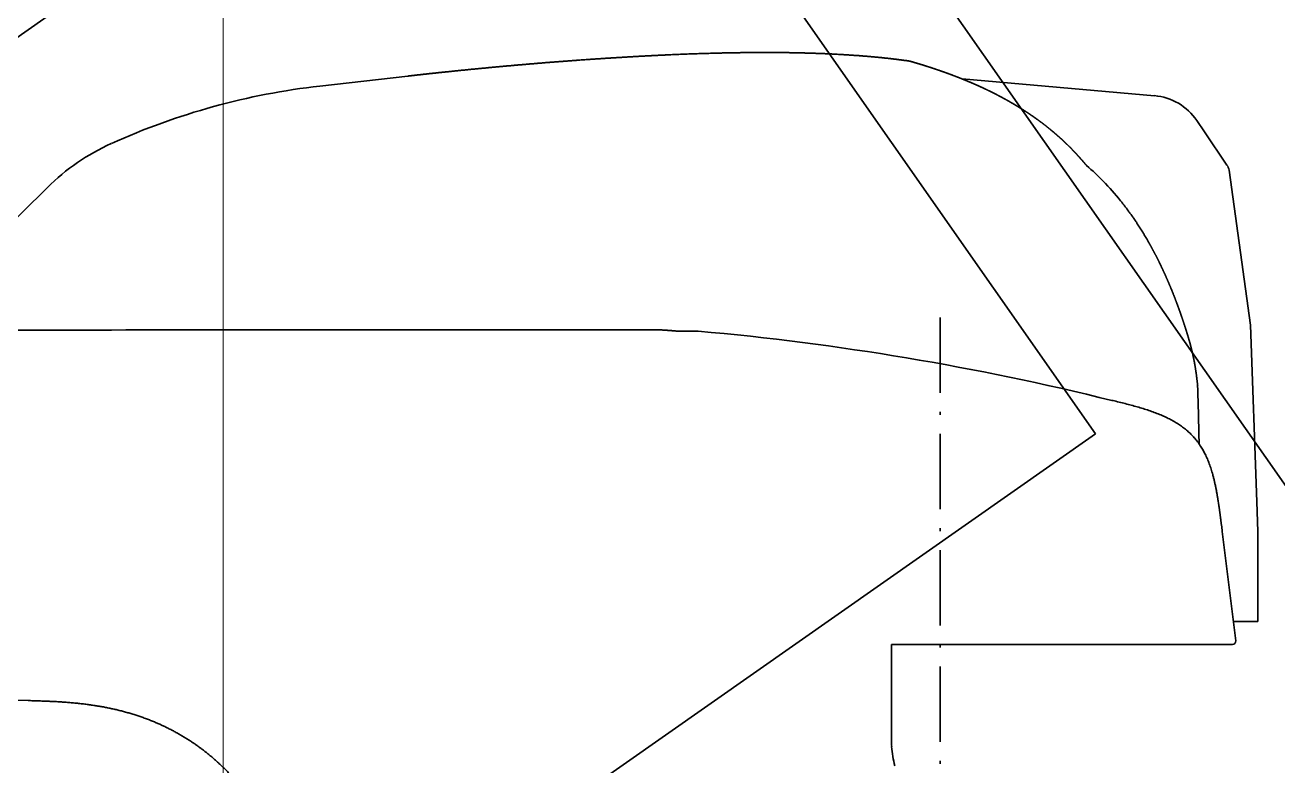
# Model space of a CAD drawing. Header units: millimetres. Extents: x 120 to 10915, y 515 to 8014.
# Drawn here: x 2454.5 to 2653.7, y 3370.7 to 3488.5 of the extents above; entities that cross this region are included whole.
import ezdxf

# ---------------------------------------------------------------- set-up
doc = ezdxf.new("R2010")
doc.units = ezdxf.units.MM
doc.linetypes.add('DASHDOT', pattern=[18.5, 12, -3, 0.5, -3])
doc.layers.get('0').update_dxf_attribs({"lineweight": 13})
for name, color, linetype, lineweight in [('201_Dimensions', 7, 'Continuous', 13), ('202_Information', 7, 'Continuous', 13), ('206_Cab_side_and_top_view', 7, 'Continuous', 13)]:
    doc.layers.add(name, color=color, linetype=linetype, lineweight=lineweight)

# ---------------------------------------------------------------- blocks, each defined once
blk = doc.blocks.new('PREL')
at = {"layer": '202_Information', "color": 1, "lineweight": 35}
for p, q in [((2555.038427, 1387.813899), (3415.403081, 159.085832)), ((1842.376148, 888.802399), (2538.655386, 1376.34237)), ((2538.655386, 1376.34237), (2624.691851, 1253.469564)), ((2051.28542, 851.966058), (2624.691851, 1253.469564))]:
    blk.add_line(p, q, dxfattribs=at)
blk = doc.blocks.new('2647074_1')
at = {"layer": '201_Dimensions', "color": 2, "linetype": 'DASHDOT', "lineweight": 35}
blk.add_line((2600, 150), (2600, 1275), dxfattribs=at)
blk = doc.blocks.new('2409089_1')
at = {"layer": '206_Cab_side_and_top_view', "color": 3, "lineweight": 35}
blk.add_line((2434.6, 1211.65), (2454.99, 1211.07), dxfattribs=at)
blk.add_open_spline([(2454.99, 1211.07), (2458.12, 1210.98), (2461.26, 1210.89), (2464.4, 1210.61), (2469.88, 1209.65), (2475.11, 1207.78), (2477.31, 1206.77), (2481.6, 1204.35), (2485.41, 1201.2), (2487.2, 1199.41), (2490.41, 1195.59), (2492.96, 1191.3), (2494.05, 1189.09), (2495, 1186.81), (2495.85, 1184.5)], degree=5, knots=[0, 0, 0, 0, 0, 0, 15.677911, 15.677911, 15.677911, 27.686838, 27.686838, 27.686838, 40.269464, 40.269464, 40.269464, 52.568408, 52.568408, 52.568408, 52.568408, 52.568408, 52.568408], dxfattribs=at)
blk = doc.blocks.new('2470071')
at = {"layer": '206_Cab_side_and_top_view', "color": 3, "lineweight": 35}
for p, q in [((2644.83, 1237.97), (2646.97, 1220.56)), ((2592.23, 1220), (2592.23, 1214.88)), ((2592.23, 1220), (2640.43, 1220)), ((2640.44, 1220), (2642.94, 1220)), ((2643.27, 1220), (2642.94, 1220)), ((2643.28, 1220), (2645.8, 1220)), ((2645.8, 1220), (2646.47, 1220)), ((2592.23, 1214.88), (2592.23, 1213.95)), ((2592.23, 1204.68), (2592.23, 1213.95))]:
    blk.add_line(p, q, dxfattribs=at)
for points in [[(2459.09, 1269.98, 0.000049), (2402.97, 1269.95)], [(2532.19, 1270.02, 0.000035), (2459.09, 1269.99)], [(2532.19, 1270.02, 0.000268), (2554.64, 1270.03)]]:
    blk.add_lwpolyline(points, format="xyb", dxfattribs=at)
for centre, radius, start, end in [((2523.06, 838.58), 432.94, 76.071, 84.9051), ((2626.55, 1253.16), 5.68, 78.493, 82.5861), ((2611.05, 1233.92), 34.03, 6.8243, 8.5191), ((2646.47, 1220.5), 0.5, 270.0001, 6.9959), ((2607.24, 1204.68), 15, 180.0037, 183.5568), ((2607.24, 1204.68), 15.01, 183.5582, 195.48)]:
    blk.add_arc(centre, radius, start, end, dxfattribs=at)
for points, degree, knots in [([(2558.09, 1269.82), (2557.58, 1269.87), (2557.08, 1269.91), (2556.56, 1269.95), (2555.87, 1270), (2555.18, 1270.02), (2555, 1270.03), (2554.82, 1270.03), (2554.64, 1270.03)], 5, [0, 0, 0, 0, 0, 0, 2.561722, 2.561722, 2.561722, 3.479973, 3.479973, 3.479973, 3.479973, 3.479973, 3.479973]), ([(2558.09, 1269.82), (2558.46, 1269.82), (2558.82, 1269.82), (2559.15, 1269.82), (2559.63, 1269.82), (2560.04, 1269.82), (2560.19, 1269.82), (2560.33, 1269.82), (2560.46, 1269.82), (2560.47, 1269.82), (2560.72, 1269.82), (2560.94, 1269.82), (2561.11, 1269.82), (2561.29, 1269.82), (2561.43, 1269.81), (2561.46, 1269.81), (2561.49, 1269.81), (2561.51, 1269.81)], 5, [0, 0, 0, 0, 0, 0, 6.480808, 6.480808, 6.480808, 10.437881, 10.437881, 10.437881, 10.700868, 10.700868, 10.700868, 19.050655, 19.050655, 19.050655, 21.077985, 21.077985, 21.077985, 21.077985, 21.077985, 21.077985]), ([(2644.22, 1242.54), (2644.21, 1242.65), (2644.17, 1242.85), (2644.13, 1243.13), (2644.09, 1243.38), (2644.04, 1243.64), (2644, 1243.88), (2643.96, 1244.13), (2643.91, 1244.37), (2643.87, 1244.61), (2643.82, 1244.86), (2643.76, 1245.13), (2643.7, 1245.4), (2643.64, 1245.68), (2643.58, 1245.95), (2643.52, 1246.21), (2643.45, 1246.47), (2643.39, 1246.73), (2643.3, 1247.05), (2643.19, 1247.43), (2643.06, 1247.86), (2642.92, 1248.29), (2642.77, 1248.7), (2642.62, 1249.1), (2642.46, 1249.5), (2642.29, 1249.88), (2642.11, 1250.24), (2641.94, 1250.58), (2641.77, 1250.89), (2641.59, 1251.2), (2641.38, 1251.53), (2641.16, 1251.86), (2640.91, 1252.21), (2640.65, 1252.55), (2640.3, 1252.96), (2639.85, 1253.44), (2639.28, 1253.96), (2638.67, 1254.46), (2638.13, 1254.84), (2637.69, 1255.14), (2637.34, 1255.35), (2636.98, 1255.55), (2636.62, 1255.75), (2636.24, 1255.94), (2635.85, 1256.13), (2635.46, 1256.31), (2634.92, 1256.54), (2634.22, 1256.82), (2633.36, 1257.13), (2632.46, 1257.43), (2631.54, 1257.71), (2630.6, 1257.97), (2629.64, 1258.23), (2628.67, 1258.48), (2628.01, 1258.64), (2627.68, 1258.72)], 3, [0, 0, 0, 0, 0.342827, 0.60261, 0.859624, 1.113871, 1.365357, 1.614093, 1.860095, 2.103383, 2.343981, 2.630178, 2.913182, 3.193019, 3.469718, 3.743315, 4.013848, 4.281363, 4.545908, 5.006391, 5.459267, 5.90476, 6.343143, 6.774729, 7.199879, 7.618993, 8.032512, 8.397253, 8.758535, 9.116716, 9.47217, 9.902608, 10.330364, 10.756204, 11.180914, 11.950777, 12.724409, 13.506231, 14.300301, 14.703282, 15.110606, 15.522622, 15.939638, 16.361916, 16.789676, 17.223091, 17.662291, 18.557584, 19.476467, 20.418427, 21.382309, 22.358067, 23.351385, 24.359385, 25.37869, 25.37869, 25.37869, 25.37869])]:
    blk.add_open_spline(points, degree=degree, knots=knots, dxfattribs=at)
blk.add_open_spline([(2644.7, 1238.96), (2644.61, 1239.68), (2644.52, 1240.39), (2644.43, 1241.11), (2644.33, 1241.82), (2644.22, 1242.54)], degree=5, dxfattribs=at)
blk = doc.blocks.new('3160207')
at = {"layer": '206_Cab_side_and_top_view', "color": 3, "lineweight": 35}
for p, q in [((2515.35, 1310.37), (2501.38, 1308.78)), ((2634.03, 1307.25), (2603.5, 1309.91)), ((2641.98, 1301.51), (2640.76, 1303.31)), ((2645.58, 1296.22), (2641.98, 1301.51)), ((2649.31, 1270.77), (2645.91, 1295.41)), ((2458.04, 1292.66), (2440.38, 1275.23)), ((2650.31, 1242.66), (2649.31, 1270.77)), ((2650.31, 1242.66), (2650.48, 1237.96)), ((2650.48, 1237.96), (2650.48, 1223.64)), ((2650.31, 1223.64), (2646.59, 1223.64)), ((2650.31, 1223.64), (2650.48, 1223.64))]:
    blk.add_line(p, q, dxfattribs=at)
for centre, radius, start, end in [((2513.93, 1198.5), 111, 96.4918, 114.3234), ((2633.25, 1298.2), 9.09, 34.2347, 85.0253), ((2641.93, 1301.48), 0.0566, 27.737, 72.1773), ((2482.62, 1267.75), 35, 114.3234, 134.6196), ((2596.55, 1264.97), 41.04, 44.3171, 49.4015), ((2643.81, 1295.02), 2.14, 10.5574, 34.2346), ((2594.99, 1263.46), 43.21, 38.8075, 44.2984), ((1154.11, 1218.27), 1487.42, 1.29404, 1.65145), ((2626.55, 1253.16), 5.68, 78.493, 82.5861)]:
    blk.add_arc(centre, radius, start, end, dxfattribs=at)
for points, knots in [([(2515.35, 1310.37), (2515.46, 1310.38), (2515.58, 1310.4), (2515.69, 1310.41), (2515.85, 1310.43), (2515.99, 1310.44), (2516.02, 1310.45), (2516.09, 1310.45), (2516.15, 1310.46), (2516.17, 1310.46), (2517.89, 1310.66), (2519.6, 1310.84), (2521.29, 1311.02), (2523.9, 1311.29), (2526.51, 1311.55), (2527.43, 1311.63), (2529.74, 1311.85), (2532.05, 1312.06), (2533.44, 1312.18), (2537.98, 1312.57), (2542.52, 1312.91), (2545.68, 1313.13), (2550.41, 1313.43), (2555.16, 1313.67), (2556.74, 1313.75), (2560.96, 1313.93), (2565.2, 1314.05), (2567.85, 1314.1), (2572.56, 1314.15), (2577.28, 1314.08), (2579.33, 1314.03), (2582.29, 1313.92), (2585.24, 1313.74), (2586.14, 1313.68), (2588.44, 1313.52), (2590.73, 1313.3), (2592.14, 1313.15), (2593.56, 1312.97), (2594.99, 1312.77), (2595, 1312.77), (2595.04, 1312.76), (2595.07, 1312.76), (2595.09, 1312.76), (2595.11, 1312.75), (2595.13, 1312.75)], [0, 0, 0, 0, 0, 0, 0.719264, 0.719264, 0.719264, 0.961791, 0.961791, 0.961791, 1.209997, 1.209997, 1.209997, 15.853105, 15.853105, 15.853105, 23.875239, 23.875239, 23.875239, 35.898744, 35.898744, 35.898744, 63.231068, 63.231068, 63.231068, 76.89626, 76.89626, 76.89626, 99.69479, 99.69479, 99.69479, 117.297829, 117.297829, 117.297829, 124.914057, 124.914057, 124.914057, 136.867327, 136.867327, 136.867327, 137.016289, 137.016289, 137.016289, 137.16525, 137.16525, 137.16525, 137.16525, 137.16525, 137.16525]), ([(2595.13, 1312.75), (2595.13, 1312.75), (2595.14, 1312.75), (2595.22, 1312.72), (2595.26, 1312.71), (2595.32, 1312.69), (2595.37, 1312.68), (2595.51, 1312.64), (2595.67, 1312.59), (2595.77, 1312.56), (2596.15, 1312.45), (2596.55, 1312.33), (2596.89, 1312.23), (2597.22, 1312.13), (2597.55, 1312.02), (2597.58, 1312.01), (2597.63, 1312), (2597.68, 1311.98), (2597.71, 1311.97), (2597.79, 1311.95), (2597.87, 1311.92), (2597.93, 1311.9), (2598.07, 1311.86), (2598.23, 1311.8), (2598.35, 1311.77), (2598.56, 1311.7), (2598.76, 1311.63), (2598.87, 1311.59), (2599.1, 1311.52), (2599.32, 1311.44), (2599.44, 1311.4), (2599.67, 1311.33), (2599.91, 1311.24), (2600.03, 1311.2), (2600.26, 1311.12), (2600.5, 1311.04), (2600.61, 1311), (2600.85, 1310.91), (2601.08, 1310.83), (2601.2, 1310.78), (2601.39, 1310.72), (2601.56, 1310.65), (2601.63, 1310.63), (2601.77, 1310.58), (2601.89, 1310.53), (2601.94, 1310.51), (2602.34, 1310.36), (2602.74, 1310.21), (2603.08, 1310.07), (2603.42, 1309.94), (2603.75, 1309.8)], [0, 0, 0, 0, 0, 0, 0.101628, 0.101628, 0.101628, 0.939139, 0.939139, 0.939139, 2.144514, 2.144514, 2.144514, 5.568007, 5.568007, 5.568007, 5.866045, 5.866045, 5.866045, 6.164083, 6.164083, 6.164083, 6.760158, 6.760158, 6.760158, 7.664986, 7.664986, 7.664986, 8.603527, 8.603527, 8.603527, 9.604766, 9.604766, 9.604766, 10.606005, 10.606005, 10.606005, 11.615233, 11.615233, 11.615233, 12.605778, 12.605778, 12.605778, 13.25374, 13.25374, 13.25374, 13.928975, 13.928975, 13.928975, 17.664869, 17.664869, 17.664869, 17.664869, 17.664869, 17.664869]), ([(2623.26, 1296.13), (2623.18, 1296.23), (2623.09, 1296.32), (2623.01, 1296.42), (2622.91, 1296.54), (2622.81, 1296.67), (2622.79, 1296.69), (2622.74, 1296.74), (2622.7, 1296.79), (2622.69, 1296.81), (2622.65, 1296.85), (2622.61, 1296.9), (2622.59, 1296.92), (2622.55, 1296.96), (2622.51, 1297.01), (2622.49, 1297.03), (2622.43, 1297.1), (2622.37, 1297.17), (2622.32, 1297.22), (2622.16, 1297.41), (2621.99, 1297.6), (2621.86, 1297.74), (2621.7, 1297.91), (2621.55, 1298.08), (2621.52, 1298.11), (2621.46, 1298.18), (2621.38, 1298.25), (2621.35, 1298.29), (2621.27, 1298.37), (2621.2, 1298.44), (2621.17, 1298.48), (2621.13, 1298.52), (2621.08, 1298.57), (2621.07, 1298.58), (2621.04, 1298.61), (2621.01, 1298.64), (2621, 1298.66), (2620.93, 1298.73), (2620.86, 1298.8), (2620.8, 1298.86), (2620.69, 1298.98), (2620.57, 1299.09), (2620.51, 1299.15), (2620.37, 1299.29), (2620.23, 1299.43), (2620.12, 1299.54), (2620.01, 1299.64), (2619.91, 1299.74), (2619.88, 1299.76), (2619.84, 1299.81), (2619.79, 1299.85), (2619.77, 1299.87), (2619.73, 1299.91), (2619.68, 1299.96), (2619.65, 1299.99), (2619.6, 1300.03), (2619.56, 1300.07), (2619.53, 1300.1), (2619.48, 1300.15), (2619.43, 1300.19), (2619.41, 1300.21), (2619.23, 1300.38), (2619.05, 1300.54), (2618.89, 1300.68), (2618.69, 1300.85), (2618.5, 1301.02), (2618.47, 1301.05), (2618.41, 1301.1), (2618.34, 1301.16), (2618.32, 1301.18), (2618.26, 1301.23), (2618.19, 1301.29), (2618.16, 1301.31), (2618.1, 1301.37), (2618.04, 1301.41), (2618.02, 1301.44), (2617.95, 1301.5), (2617.88, 1301.55), (2617.83, 1301.59), (2617.76, 1301.65), (2617.68, 1301.72), (2617.66, 1301.73), (2617.25, 1302.07), (2616.83, 1302.41), (2616.42, 1302.73), (2615.99, 1303.06), (2615.54, 1303.38), (2615.52, 1303.4), (2615.47, 1303.43), (2615.42, 1303.47), (2615.4, 1303.48), (2615.36, 1303.51), (2615.32, 1303.54), (2615.29, 1303.56), (2615.24, 1303.6), (2615.2, 1303.62), (2615.19, 1303.64), (2615.15, 1303.66), (2615.11, 1303.69), (2615.09, 1303.7), (2615.05, 1303.73), (2615, 1303.77), (2614.98, 1303.78), (2614.93, 1303.82), (2614.88, 1303.85), (2614.86, 1303.87), (2614.47, 1304.14), (2614.07, 1304.41), (2613.7, 1304.66), (2613.3, 1304.92), (2612.89, 1305.17), (2612.87, 1305.19), (2612.82, 1305.22), (2612.76, 1305.26), (2612.74, 1305.27), (2612.68, 1305.31), (2612.64, 1305.33), (2612.62, 1305.34), (2612.6, 1305.36), (2612.57, 1305.37), (2612.56, 1305.38), (2612.53, 1305.4), (2612.48, 1305.43), (2612.45, 1305.45), (2612.4, 1305.48), (2612.35, 1305.51), (2612.34, 1305.52), (2612.31, 1305.54), (2612.28, 1305.56), (2612.26, 1305.56), (2612.22, 1305.59), (2612.17, 1305.62), (2612.14, 1305.64), (2612.06, 1305.69), (2611.97, 1305.74), (2611.86, 1305.81), (2611.78, 1305.85), (2611.7, 1305.9), (2611.68, 1305.92), (2611.59, 1305.97), (2611.51, 1306.01), (2611.46, 1306.04), (2611.38, 1306.09), (2611.29, 1306.14), (2611.26, 1306.16), (2611.19, 1306.2), (2611.12, 1306.24), (2611.09, 1306.26), (2610.77, 1306.44), (2610.46, 1306.62), (2610.17, 1306.77), (2609.85, 1306.95), (2609.52, 1307.12), (2609.48, 1307.14), (2609.4, 1307.19), (2609.32, 1307.23), (2609.28, 1307.25), (2609.2, 1307.29), (2609.11, 1307.34), (2609.07, 1307.36), (2608.98, 1307.4), (2608.9, 1307.45), (2608.87, 1307.46), (2608.79, 1307.5), (2608.71, 1307.55), (2608.67, 1307.57), (2608.59, 1307.61), (2608.51, 1307.65), (2608.47, 1307.67), (2608.18, 1307.81), (2607.89, 1307.96), (2607.64, 1308.08), (2607.36, 1308.21), (2607.07, 1308.35), (2607.04, 1308.36), (2606.99, 1308.39), (2606.93, 1308.41), (2606.9, 1308.43), (2606.85, 1308.45), (2606.79, 1308.48), (2606.76, 1308.5), (2606.7, 1308.52), (2606.64, 1308.55), (2606.62, 1308.56), (2606.56, 1308.59), (2606.5, 1308.61), (2606.47, 1308.63), (2606.39, 1308.67), (2606.3, 1308.71), (2606.24, 1308.73), (2606.1, 1308.8), (2605.96, 1308.86), (2605.89, 1308.89), (2605.74, 1308.96), (2605.58, 1309.03), (2605.5, 1309.06), (2605.34, 1309.14), (2605.17, 1309.21), (2605.13, 1309.23), (2605, 1309.28), (2604.87, 1309.34), (2604.84, 1309.35), (2604.76, 1309.38), (2604.68, 1309.42), (2604.64, 1309.44), (2604.55, 1309.47), (2604.47, 1309.51), (2604.43, 1309.52), (2604.36, 1309.55), (2604.3, 1309.58), (2604.28, 1309.59), (2604.24, 1309.6), (2604.2, 1309.62), (2604.19, 1309.62), (2604.15, 1309.64), (2604.11, 1309.65), (2604.1, 1309.66), (2604.05, 1309.68), (2604.01, 1309.7), (2603.99, 1309.71), (2603.92, 1309.73), (2603.86, 1309.76), (2603.83, 1309.77), (2603.79, 1309.79), (2603.75, 1309.8)], [0, 0, 0, 0, 0, 0, 1.447885, 1.447885, 1.447885, 1.80989, 1.80989, 1.80989, 2.18365, 2.18365, 2.18365, 2.545721, 2.545721, 2.545721, 2.907791, 2.907791, 2.907791, 3.627161, 3.627161, 3.627161, 5.79887, 5.79887, 5.79887, 6.308162, 6.308162, 6.308162, 6.789689, 6.789689, 6.789689, 7.271012, 7.271012, 7.271012, 7.511675, 7.511675, 7.511675, 7.752337, 7.752337, 7.752337, 8.71418, 8.71418, 8.71418, 9.676023, 9.676023, 9.676023, 11.028032, 11.028032, 11.028032, 11.387819, 11.387819, 11.387819, 11.747605, 11.747605, 11.747605, 12.089774, 12.089774, 12.089774, 12.449565, 12.449565, 12.449565, 12.809242, 12.809242, 12.809242, 15.326951, 15.326951, 15.326951, 15.805749, 15.805749, 15.805749, 16.320538, 16.320538, 16.320538, 16.821526, 16.821526, 16.821526, 17.300746, 17.300746, 17.300746, 18.26437, 18.26437, 18.26437, 18.503867, 18.503867, 18.503867, 24.58938, 24.58938, 24.58938, 24.947911, 24.947911, 24.947911, 25.312785, 25.312785, 25.312785, 25.669237, 25.669237, 25.669237, 26.025716, 26.025716, 26.025716, 26.392579, 26.392579, 26.392579, 26.76712, 26.76712, 26.76712, 27.123442, 27.123442, 27.123442, 32.38433, 32.38433, 32.38433, 32.77596, 32.77596, 32.77596, 33.154019, 33.154019, 33.154019, 33.757393, 33.757393, 33.757393, 34.353402, 34.353402, 34.353402, 34.879076, 34.879076, 34.879076, 35.085545, 35.085545, 35.085545, 35.292014, 35.292014, 35.292014, 35.704948, 35.704948, 35.704948, 36.504167, 36.504167, 36.504167, 36.81105, 36.81105, 36.81105, 37.736452, 37.736452, 37.736452, 38.197083, 38.197083, 38.197083, 38.657714, 38.657714, 38.657714, 42.455266, 42.455266, 42.455266, 42.973106, 42.973106, 42.973106, 43.490947, 43.490947, 43.490947, 44.008803, 44.008803, 44.008803, 44.57528, 44.57528, 44.57528, 45.09311, 45.09311, 45.09311, 45.61094, 45.61094, 45.61094, 48.849873, 48.849873, 48.849873, 49.209758, 49.209758, 49.209758, 49.569646, 49.569646, 49.569646, 49.929534, 49.929534, 49.929534, 50.289422, 50.289422, 50.289422, 50.64931, 50.64931, 50.64931, 51.369086, 51.369086, 51.369086, 52.367247, 52.367247, 52.367247, 53.335494, 53.335494, 53.335494, 54.395341, 54.395341, 54.395341, 54.924333, 54.924333, 54.924333, 55.408465, 55.408465, 55.408465, 55.920281, 55.920281, 55.920281, 56.176276, 56.176276, 56.176276, 56.432271, 56.432271, 56.432271, 56.688289, 56.688289, 56.688289, 56.944307, 56.944307, 56.944307, 57.447791, 57.447791, 57.447791, 57.447791, 57.447791, 57.447791]), ([(2638.8, 1270.82), (2638.72, 1271.08), (2638.64, 1271.33), (2638.55, 1271.58), (2638.46, 1271.86), (2638.36, 1272.14), (2638.35, 1272.17), (2638.33, 1272.24), (2638.3, 1272.31), (2638.29, 1272.35), (2638.27, 1272.42), (2638.24, 1272.48), (2638.23, 1272.5), (2638.21, 1272.59), (2638.18, 1272.66), (2638.16, 1272.72), (2638.13, 1272.81), (2638.09, 1272.91), (2638.06, 1273), (2637.89, 1273.48), (2637.71, 1273.96), (2637.55, 1274.39), (2637.33, 1274.98), (2637.1, 1275.56), (2637.04, 1275.72), (2636.97, 1275.9), (2636.89, 1276.08), (2636.88, 1276.11), (2636.86, 1276.16), (2636.84, 1276.22), (2636.83, 1276.23), (2636.81, 1276.29), (2636.79, 1276.33), (2636.79, 1276.35), (2636.77, 1276.38), (2636.75, 1276.43), (2636.74, 1276.47), (2636.72, 1276.52), (2636.7, 1276.57), (2636.68, 1276.59), (2636.39, 1277.31), (2636.08, 1278.03), (2635.78, 1278.71), (2635.46, 1279.4), (2635.13, 1280.09), (2635.12, 1280.12), (2635.1, 1280.17), (2635.07, 1280.22), (2635.06, 1280.24), (2635.04, 1280.29), (2635.01, 1280.34), (2635, 1280.36), (2634.98, 1280.41), (2634.95, 1280.46), (2634.94, 1280.49), (2634.67, 1281.05), (2634.39, 1281.62), (2634.09, 1282.18), (2633.75, 1282.82), (2633.4, 1283.45), (2633.35, 1283.54), (2633.27, 1283.68), (2633.19, 1283.83), (2633.17, 1283.86), (2633.11, 1283.96), (2633.06, 1284.05), (2633.03, 1284.11), (2632.25, 1285.47), (2631.42, 1286.8), (2630.57, 1288.05), (2629.66, 1289.3), (2628.66, 1290.54)], [0, 0, 0, 0, 0, 0, 5.688463, 5.688463, 5.688463, 6.330788, 6.330788, 6.330788, 6.963166, 6.963166, 6.963166, 7.580487, 7.580487, 7.580487, 8.844726, 8.844726, 8.844726, 9.956353, 9.956353, 9.956353, 20.051904, 20.051904, 20.051904, 23.832847, 23.832847, 23.832847, 24.463006, 24.463006, 24.463006, 25.212576, 25.212576, 25.212576, 25.842951, 25.842951, 25.842951, 26.42023, 26.42023, 26.42023, 27.050461, 27.050461, 27.050461, 44.04792, 44.04792, 44.04792, 44.67698, 44.67698, 44.67698, 45.331856, 45.331856, 45.331856, 46.018859, 46.018859, 46.018859, 46.647921, 46.647921, 46.647921, 60.544227, 60.544227, 60.544227, 63.060596, 63.060596, 63.060596, 64.374844, 64.374844, 64.374844, 65.545998, 65.545998, 65.545998, 100.837192, 100.837192, 100.837192, 100.837192, 100.837192, 100.837192]), ([(2640.92, 1261.14), (2640.82, 1261.99), (2640.73, 1262.85), (2640.61, 1263.68), (2640.42, 1264.79), (2640.22, 1265.73), (2640.16, 1266.03), (2640.08, 1266.35), (2640.01, 1266.66), (2640, 1266.7), (2639.98, 1266.79), (2639.96, 1266.88), (2639.95, 1266.92), (2639.9, 1267.11), (2639.85, 1267.28), (2639.83, 1267.39), (2639.78, 1267.58), (2639.73, 1267.76), (2639.72, 1267.8), (2639.69, 1267.92), (2639.65, 1268.03), (2639.63, 1268.11), (2639.6, 1268.22), (2639.57, 1268.34), (2639.56, 1268.37), (2639.52, 1268.51), (2639.47, 1268.66), (2639.44, 1268.78), (2639.4, 1268.93), (2639.36, 1269.06), (2639.35, 1269.09), (2639.33, 1269.14), (2639.32, 1269.19), (2639.31, 1269.21), (2639.21, 1269.55), (2639.11, 1269.88), (2639.01, 1270.2), (2638.91, 1270.51), (2638.8, 1270.82)], [0, 0, 0, 0, 0, 0, 9.996466, 9.996466, 9.996466, 14.828349, 14.828349, 14.828349, 15.625339, 15.625339, 15.625339, 16.42233, 16.42233, 16.42233, 19.417651, 19.417651, 19.417651, 20.198371, 20.198371, 20.198371, 21.766011, 21.766011, 21.766011, 22.58351, 22.58351, 22.58351, 24.15728, 24.15728, 24.15728, 24.868191, 24.868191, 24.868191, 25.223646, 25.223646, 25.223646, 32.097324, 32.097324, 32.097324, 32.097324, 32.097324, 32.097324])]:
    blk.add_open_spline(points, degree=5, knots=knots, dxfattribs=at)
blk = doc.blocks.new('BLOCK89')
at = {"layer": '201_Dimensions', "color": 2, "lineweight": 18}
blk.add_line((2486, 1058.5), (2486, 1392), dxfattribs=at)

msp = doc.modelspace()

# ---------------------------------------------------------------- block references
at = {"color": 7, "lineweight": 35}
for name in ['PREL', '3160207', '2470071', '2647074_1', '2409089_1']:
    msp.add_blockref(name, (0, 2170), dxfattribs=at)
at = {"layer": '201_Dimensions', "lineweight": 0}
msp.add_blockref('BLOCK89', (0, 2170), dxfattribs=at)

doc.saveas('drawing.dxf')
